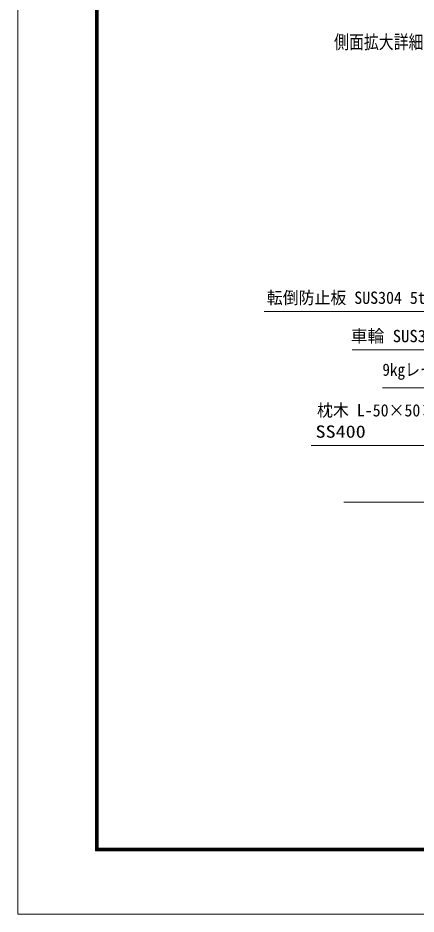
# Model space of a CAD drawing. Units: millimetres, scale not verified, with parts at other scales. Extents: x -11880 to 11880, y -8400 to 8400.
# Drawn here: x -11880 to -7952, y -8400 to 441 of the extents above; entities that cross this region are included whole.
import ezdxf
from ezdxf.enums import TextEntityAlignment as Align

# ---------------------------------------------------------------- set-up
doc = ezdxf.new("R2010")
doc.units = ezdxf.units.MM
doc.header["$LTSCALE"] = 30
for name, color, linetype, lineweight in [('0-0_D-TTL', 7, 'Continuous', 18), ('0-2_外形線', 7, 'Continuous', 18), ('0-3_寸法線', 3, 'Continuous', 18)]:
    doc.layers.add(name, color=color, linetype=linetype, lineweight=lineweight)
doc.layers.add('0-1_文字', color=254, linetype='Continuous')
doc.styles.add('ＭＳ ゴシック', font='')
doc.styles.get('ＭＳ ゴシック').set_extended_font_data('MS Gothic')

msp = doc.modelspace()

# ---------------------------------------------------------------- linework, layer by layer
at = {"layer": '0-0_D-TTL'}
for points in [[(-11879.6, -8399.67), (11880.4, -8399.67), (11880.4, 8400.33), (-11879.6, 8400.33)], [(-11115.88, 7779.76), (11116.69, 7779.76), (11116.69, -7777.38), (-11115.88, -7777.38)], [(-11108.81, 7772.69), (11109.62, 7772.69), (11109.62, -7770.31), (-11108.81, -7770.31)], [(-11101.74, 7765.62), (11102.55, 7765.62), (11102.55, -7763.24), (-11101.74, -7763.24)], [(-11094.67, 7758.55), (11095.47, 7758.55), (11095.47, -7756.17), (-11094.67, -7756.17)], [(-11087.6, 7751.48), (11088.4, 7751.48), (11088.4, -7749.09), (-11087.6, -7749.09)]]:
    msp.add_lwpolyline(points, close=True, dxfattribs=at)
at = {"layer": '0-2_外形線'}
msp.add_line((-7404.68, -4337.05), (-8664.68, -4337.05), dxfattribs=at)
at = {"layer": '0-3_寸法線'}
for points in [[(-9451.4, -2455.9), (-7591.73, -2455.9), (-7025.46, -3463.54), (-6975.46, -3550.14)], [(-8581.77, -2833.7), (-7591.77, -2833.7), (-6885.11, -4033.46), (-6835.11, -4120.07)], [(-8284.54, -3207.82), (-7553.74, -3207.82), (-6893.67, -4347.86), (-6843.67, -4434.46)], [(-8988.57, -3776.4), (-7588.65, -3776.4), (-6872.62, -5023.38), (-6822.62, -5109.98)]]:
    msp.add_lwpolyline(points, dxfattribs=at)

# ---------------------------------------------------------------- texts
at = {"layer": '0-1_文字', "style": 'ＭＳ ゴシック', "width": 0.8}
msp.add_text('側面拡大詳細図 S=1／5', height=134.7, dxfattribs=at).set_placement((-8761.29, 96.08), align=Align.BOTTOM_LEFT)
at = {"layer": '0-3_寸法線', "color": 254, "style": 'ＭＳ ゴシック'}
for s, width, p in [('転倒防止板 SUS304 5t HL', 0.95, (-9425.57, -2416.21)), ('9kgレール', 0.9, (-8284.11, -3126.14)), ('枕木 L-50×50×t4', 0.95, (-8929.47, -3526.72)), ('SS400', 1.2, (-8943.87, -3736.72))]:
    msp.add_text(s, height=121.2, dxfattribs=dict(at, width=width)).set_placement(p, align=Align.BOTTOM_LEFT)
msp.add_text('車輪 SUS304', height=121.2, dxfattribs=at).set_placement((-8596.17, -2794.02), align=Align.BOTTOM_LEFT)

doc.saveas('drawing.dxf')
